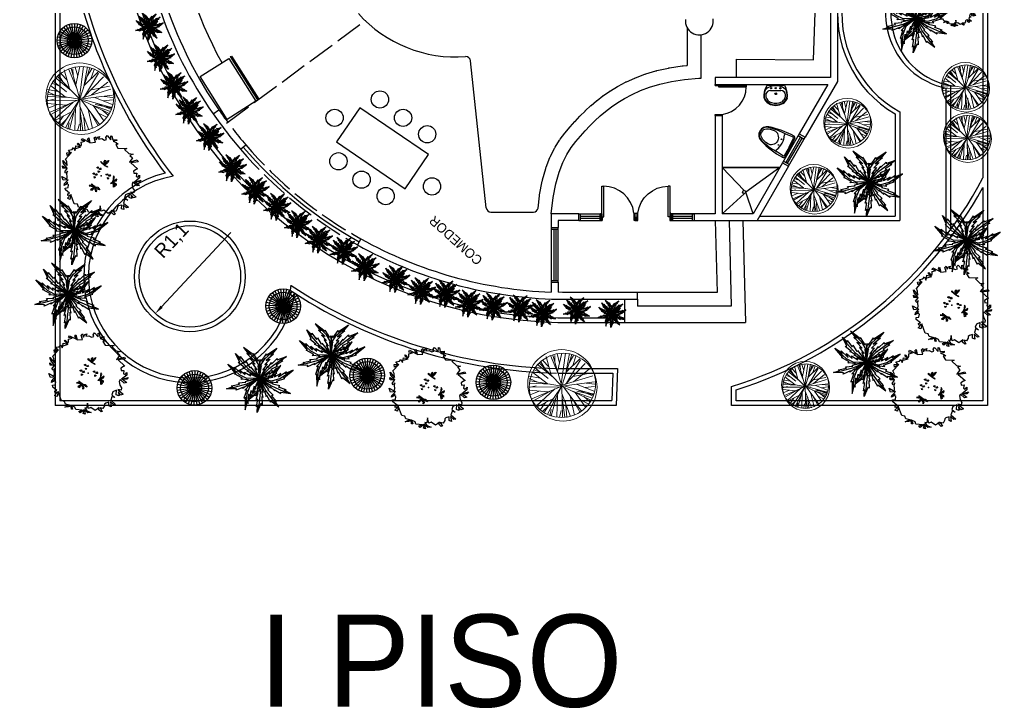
# Model space of a CAD drawing. Header units: millimetres. Extents: x 566 to 755, y 215 to 253.
# Drawn here: x 609.22 to 630.76, y 226.34 to 241.26 of the extents above; entities that cross this region are included whole.
import ezdxf
from ezdxf.enums import TextEntityAlignment as Align

# ---------------------------------------------------------------- set-up
doc = ezdxf.new("R2010")
doc.units = ezdxf.units.MM
doc.header["$LTSCALE"] = 0.05
doc.linetypes.add('ACAD_ISO02W100', pattern=[15, 12, -3])
for name, color, linetype in [('Arbol-Conservar', 84, 'Continuous'), ('escaleras', 30, 'Continuous'), ('muebles', 7, 'Continuous'), ('muros', 2, 'Continuous'), ('puertas', 3, 'Continuous'), ('TEXTURA', 7, 'Continuous'), ('ventanas', 1, 'Continuous')]:
    doc.layers.add(name, color=color, linetype=linetype)
doc.layers.add('Arbol-existente', color=40, linetype='Continuous', lineweight=9)
doc.layers.add('TEXTO', color=7, linetype='Continuous', lineweight=9)
doc.styles.add('ARIAL', font='arial.ttf')
doc.dimstyles.new('ISO-25', dxfattribs={"dimtxt": 0.3, "dimasz": 0.2, "dimexe": 0.5, "dimexo": 0.25, "dimtad": 1, "dimtxsty": 'Standard', "dimcen": 0.02, "dimadec": 0, "dimazin": 0, "dimtfac": 1, "dimtmove": 0, "dimatfit": 3, "dimfxl": 1, "dimarcsym": 0})

# ---------------------------------------------------------------- blocks, each defined once
blk = doc.blocks.new('PUERTA .60')
at = {"layer": 'puertas'}
for p, q in [((0.017, 0.675), (0.052, 0.675)), ((0.017, 0.075), (0.017, 0.675)), ((0.052, 0.075), (0.052, 0.675)), ((0, 0.15), (0.017, 0.15)), ((0, 0), (0, 0.15)), ((0.02, 0), (0, 0)), ((0.017, 0.075), (0.052, 0.075)), ((0.65, 0), (0.65, 0.15)), ((0.65, 0.15), (0.667, 0.15)), ((0.67, 0), (0.65, 0)), ((0.667, 0.15), (0.667, 0.075))]:
    blk.add_line(p, q, dxfattribs=at)
for points in [[(0.017, 0.075), (0.02, 0.075), (0.02, 0), (0.017, 0)], [(0.667, 0.075), (0.67, 0.075), (0.67, 0), (0.667, 0)]]:
    blk.add_lwpolyline(points, close=True, dxfattribs=at)
at = {"layer": 'puertas', "color": 1}
blk.add_arc((0.052, 0.075), 0.6, 7.1855, 90, dxfattribs=at)
blk = doc.blocks.new('LAVA')
for p, q in [((-0.002, -0.009), (-0.027, -0.055)), ((-0.002, -0.009), (0.378, -0.009)), ((0.076, -0.119), (0.3, -0.119)), ((0.378, -0.009), (0.403, -0.055)), ((0.03, -0.4), (0.042, -0.406)), ((0.035, -0.391), (0.047, -0.397))]:
    blk.add_line(p, q)
for centre, radius in [((0.088, -0.069), 0.015), ((0.188, -0.189), 0.02), ((0.188, -0.069), 0.015), ((0.288, -0.069), 0.015)]:
    blk.add_circle(centre, radius)
for centre, radius, start, end in [((0.328, -0.234), 0.397, 153.2366, 185.1908), ((0.328, -0.234), 0.387, 165.7987, 183.085), ((0.05, -0.164), 0.1, 131.0686, 165.7987), ((0.076, -0.219), 0.1, 90, 176.5875), ((0.328, -0.234), 0.352, 176.5875, 184.6254), ((0.17, -0.302), 0.284, 100.6374, 131.0686), ((0.188, -0.596), 0.576, 82.9944, 97.0056), ((0.206, -0.302), 0.284, 48.9314, 79.3626), ((0.3, -0.219), 0.1, 3.4125, 90), ((0.327, -0.164), 0.1, 14.2013, 48.9314), ((0.048, -0.234), 0.352, 358.2317, 3.4125), ((0.048, -0.234), 0.397, 354.8092, 26.7634), ((0.048, -0.234), 0.387, 354.8092, 14.2013), ((0.148, -0.209), 0.224, 196.2861, 238.2877), ((0.041, -0.25), 0.1, 183.085, 200.7802), ((0.148, -0.209), 0.214, 200.7802, 238.2877), ((0.148, -0.209), 0.179, 197.3522, 254.7067), ((0.188, -0.12), 0.321, 242.8748, 299.3617), ((0.188, -0.12), 0.311, 242.8748, 299.3617), ((0.188, -0.12), 0.276, 251.4503, 299.3617), ((0.228, -0.209), 0.179, 301.7123, 335.4879), ((0.228, -0.209), 0.214, 301.7123, 343.7139), ((0.228, -0.209), 0.224, 301.7123, 343.7139), ((0.3, -0.242), 0.1, 335.4879, 358.2317)]:
    blk.add_arc(centre, radius, start, end)
blk = doc.blocks.new('SANI')
for p, q in [((0.214, 0.007), (-0.01, -0.002)), ((0.214, 0.007), (0.438, -0.002)), ((-0.015, -0.059), (-0.001, -0.216)), ((0.215, -0.018), (0.013, -0.026)), ((0.213, -0.018), (0.416, -0.026)), ((0.444, -0.059), (0.43, -0.216)), ((0.204, -0.304), (0.224, -0.304))]:
    blk.add_line(p, q)
for points in [[(0.204, -0.304, 0.444133), (0.055, -0.469, 0.099431), (0.11, -0.638, 0.271202), (0.214, -0.699)], [(0.224, -0.304, -0.444133), (0.374, -0.469, -0.099431), (0.319, -0.638, -0.271202), (0.214, -0.699)]]:
    blk.add_lwpolyline(points, format="xyb")
for centre in [(0.144, -0.247), (0.284, -0.247)]:
    blk.add_circle(centre, 0.0075)
for centre, radius, start, end in [((-0.008, -0.042), 0.04, 92.19, 182.0049), ((1.855, -0.04), 1.903, 180.0089, 197.6886), ((0.014, -0.056), 0.03, 92.19, 185.1455), ((0.214, -0.657), 0.463, 90, 113.8869), ((0.214, -0.657), 0.463, 66.1131, 90), ((-1.426, -0.04), 1.903, 342.3114, 359.9911), ((0.414, -0.056), 0.03, 354.8545, 87.81), ((0.437, -0.042), 0.04, 357.9951, 87.81), ((0.019, -0.215), 0.02, 185.1455, 293.8869), ((2.072, -0.146), 2.074, 181.9498, 193.0828), ((-1.643, -0.146), 2.074, 346.9172, 358.0502), ((0.41, -0.215), 0.02, 246.1131, 354.8545), ((0.089, -0.603), 0.05, 195.7278, 197.7252), ((0.214, -0.563), 0.181, 197.7252, 270), ((0.214, -0.563), 0.171, 197.7252, 270), ((0.214, -0.563), 0.171, 270, 342.2748), ((0.214, -0.563), 0.181, 270, 342.2748), ((0.339, -0.603), 0.05, 342.2748, 344.2722)]:
    blk.add_arc(centre, radius, start, end)
at = {"layer": 'TEXTURA', "linetype": 'Continuous'}
for p, q in [((-0.038, -0.192), (-0.038, -0.21)), ((0.089, -0.192), (0.089, -0.194)), ((0.343, -0.192), (0.343, -0.194)), ((0.47, -0.192), (0.47, -0.215))]:
    blk.add_line(p, q, dxfattribs=at)
blk = doc.blocks.new('*D7')
at = {"layer": 'Defpoints', "color": 0}
for p in [(612.903, 235.697), (612.153, 234.892)]:
    blk.add_point(p, dxfattribs=at)
at = {"layer": 'muros', "color": 0, "lineweight": -2}
blk.add_line((613.789, 236.648), (612.29, 235.038), dxfattribs=at)
at = {"layer": 'muros', "color": 0}
blk.add_solid([(612.265, 235.061), (612.314, 235.015), (612.153, 234.892)], dxfattribs=at)
at = {"layer": 'muros', "color": 0, "insert": (612.522, 236.461), "char_height": 0.3, "attachment_point": 5, "rotation": 47.0249}
blk.add_mtext('R1,1', dxfattribs=at)
blk = doc.blocks.new('Arbol existente')
for p, q in [((-1.11, 3.54), (-1.59, 4.36)), ((0, 0), (-1.21, 4.41)), ((0, 0), (-0.63, 4.47)), ((-0.5, 3.5), (-0.4, 4.52)), ((-0.3, 2.14), (0.63, 4.6)), ((0.16, 3.35), (0, 4.6)), ((0.45, 0.98), (0.8, 4.58)), ((0.71, 1.56), (1.62, 4.34)), ((-1.86, 1.26), (-3.59, 2.88)), ((-1.18, 1.24), (-3.38, 3.1)), ((0, 0), (-3.12, 3.31)), ((-2.31, 2.68), (-2.79, 3.61)), ((-0.37, 1.34), (-2.48, 3.85)), ((-0.45, 1.65), (-1.79, 4.26)), ((0, 0), (1.96, 4.28)), ((0.11, 0.25), (3.42, 3.28)), ((0.9, 1.96), (3.1, 3.58)), ((1.94, 2.73), (2.55, 4)), ((2.76, 2.48), (3.37, 3.35)), ((-1.83, 0.24), (-4.17, 1.89)), ((-0.74, 0.78), (-3.91, 2.43)), ((0, 0), (3.9, 2.5)), ((1.44, 0.92), (3.68, 2.75)), ((2.98, 1.91), (4.19, 2.32)), ((3.11, 1.25), (4.44, 2.08)), ((-2.22, 0.32), (-4.54, 1.07)), ((-0.26, -0.08), (-4.54, 0.8)), ((1.71, -0.11), (4.75, 0.05)), ((1.82, 1.16), (4.49, 1.34)), ((2.19, 0.49), (4.7, 0.64)), ((3.66, 0.6), (4.57, 0.97)), ((-2.07, -0.61), (-4.66, -0.02)), ((-3.33, -0.32), (-4.66, -0.69)), ((-3.4, -0.99), (-4.54, -1.04)), ((0, 0), (-4.48, -1.31)), ((-1.64, -0.48), (-4.43, -1.65)), ((-1.97, -1.09), (-4.39, -1.96)), ((-2.12, -0.92), (-4.27, -2.12)), ((-0.18, -0.21), (-4.21, -2.19)), ((0, 0), (-3.12, -3.59)), ((-0.04, -0.27), (-2.34, -4.07)), ((-0.21, -0.56), (-0.34, -4.68)), ((-0.22, -0.74), (0.53, -4.62)), ((0, 0), (1.97, -4.34)), ((0, 0), (3.93, -2.44)), ((0, 0), (4.67, -0.29)), ((0.23, -0.15), (2.77, -3.87)), ((1.46, -0.9), (4.15, -2.17)), ((1.84, -1.14), (3.18, -3.53)), ((2.16, -0.13), (4.52, -1.64)), ((3.25, -0.83), (4.49, -0.92)), ((3.53, -0.22), (4.58, -0.55)), ((-3.34, -1.6), (-4.16, -2.25)), ((-1.42, -1.63), (-3.94, -2.55)), ((-2.63, -2.07), (-3.55, -3.1)), ((-2.32, -2.67), (-3.35, -3.4)), ((-0.31, -2.14), (-1.93, -4.27)), ((-0.84, -1.6), (-1.31, -4.54)), ((0.89, -1.97), (0.68, -4.65)), ((0.71, -1.56), (2.31, -4.22)), ((2.47, -2.27), (3.61, -2.99)), ((3.01, -1.86), (3.72, -2.59)), ((0.79, -3.25), (1.37, -4.57)), ((1.46, -3.22), (1.69, -4.42))]:
    blk.add_line(p, q)
for centre in [(-0.25, 0), (0.25, -0.25)]:
    blk.add_circle(centre, 4.9)
blk = doc.blocks.new('Palma yuca-0')
for points in [[(0, 0), (0.285, 0.887), (0.196, 0.786), (0.21, 1.337), (0.121, 1.236), (-0.121, 1.826), (-0.145, 1.727), (-0.76, 2.383)], [(0, 0), (0.128, 0.902), (-0.085, 1.469), (-0.76, 2.383)], [(-0.76, 2.383), (-0.445, 1.79), (-0.603, 1.901), (-0.187, 1.357), (-0.446, 1.515), (-0.148, 1.052), (-0.32, 1.131), (-0.096, 0.64), (-0.227, 0.731), (0, 0)], [(0, 0), (0.405, 0.941), (0.913, 1.722), (1.257, 2.154), (1.005, 1.717), (1.127, 1.76), (0.786, 1.299), (0.91, 1.276), (0.538, 0.879), (0.616, 0.859), (0, 0), (0.268, 1.023), (0.298, 0.922), (0.411, 1.358), (0.44, 1.258), (0.678, 1.783), (0.719, 1.688), (1.257, 2.154)], [(0, 0), (-0.725, 0.724), (-1.264, 1.484), (-1.539, 1.963), (-1.226, 1.567), (-1.22, 1.697), (-0.918, 1.209), (-0.851, 1.316), (-0.619, 0.824), (-0.571, 0.89), (0, 0), (-0.852, 0.627), (-0.747, 0.617), (-1.111, 0.882), (-1.007, 0.873), (-1.407, 1.287), (-1.304, 1.29), (-1.539, 1.963)], [(0, 0), (-0.51, 0.43), (-0.418, 0.402), (-0.636, 0.732), (-0.544, 0.704), (-0.621, 1.154), (-0.57, 1.103), (-0.446, 1.735)], [(0, 0), (-0.421, 0.499), (-0.508, 0.924), (-0.446, 1.735)], [(-0.446, 1.735), (-0.411, 1.256), (-0.358, 1.383), (-0.403, 0.895), (-0.306, 1.089), (-0.31, 0.695), (-0.237, 0.808), (-0.186, 0.425), (-0.141, 0.53), (0, 0)], [(0, 0), (-0.955, 0.372), (-1.867, 0.558), (-2.417, 0.617), (-1.928, 0.49), (-2.045, 0.432), (-1.477, 0.352), (-1.548, 0.248), (-1.004, 0.234), (-1.044, 0.164), (0, 0), (-0.917, 0.527), (-0.866, 0.435), (-1.256, 0.661), (-1.205, 0.569), (-1.745, 0.768), (-1.707, 0.673), (-2.417, 0.617)], [(0, 0), (0.554, 0.749), (0.523, 0.618), (0.963, 0.951), (0.933, 0.82), (1.553, 0.967), (1.487, 0.891), (2.378, 0.775)], [(0, 0), (0.658, 0.63), (1.242, 0.789), (2.378, 0.775)], [(2.378, 0.775), (1.713, 0.684), (1.895, 0.621), (1.211, 0.641), (1.491, 0.523), (0.94, 0.494), (1.105, 0.401), (0.576, 0.296), (0.726, 0.243), (0, 0)], [(0, 0), (-1.012, -0.158), (-1.895, -0.455), (-2.4, -0.68), (-1.913, -0.545), (-1.985, -0.653), (-1.454, -0.437), (-1.463, -0.563), (-0.985, -0.302), (-0.985, -0.383), (0, 0), (-1.057, -0.005), (-0.967, -0.059), (-1.418, -0.059), (-1.328, -0.113), (-1.895, -0.212), (-1.814, -0.275), (-2.4, -0.68)], [(0, 0), (-0.876, -0.317), (-0.742, -0.325), (-1.186, -0.652), (-1.052, -0.66), (-1.37, -1.213), (-1.278, -1.171), (-1.421, -2.058)], [(0, 0), (-0.792, -0.451), (-1.111, -0.965), (-1.421, -2.058)], [(-1.421, -2.058), (-1.144, -1.447), (-1.136, -1.64), (-0.96, -0.978), (-0.926, -1.28), (-0.742, -0.76), (-0.7, -0.945), (-0.448, -0.467), (-0.44, -0.627), (0, 0)], [(0, 0), (-0.527, -0.409), (-0.434, -0.385), (-0.665, -0.705), (-0.572, -0.681), (-0.668, -1.128), (-0.614, -1.079), (-0.516, -1.716)], [(0, 0), (-0.441, -0.481), (-0.545, -0.902), (-0.516, -1.716)], [(-0.516, -1.716), (-0.462, -1.238), (-0.414, -1.368), (-0.439, -0.878), (-0.35, -1.076), (-0.339, -0.682), (-0.269, -0.798), (-0.203, -0.417), (-0.162, -0.524), (0, 0)], [(0, 0), (-0.038, -1.024), (-0.229, -1.936), (-0.393, -2.463), (-0.316, -1.964), (-0.415, -2.048), (-0.263, -1.495), (-0.387, -1.519), (-0.184, -1.014), (-0.264, -1.023), (0, 0), (0.119, -1.051), (0.055, -0.968), (0.108, -1.415), (0.044, -1.332), (0.012, -1.907), (-0.06, -1.834), (-0.393, -2.463)], [(0, 0), (1.023, 0.055), (1.948, -0.052), (2.489, -0.168), (1.985, -0.136), (2.078, -0.227), (1.513, -0.126), (1.548, -0.247), (1.026, -0.091), (1.043, -0.17), (0, 0), (1.035, 0.214), (0.958, 0.143), (1.399, 0.236), (1.322, 0.165), (1.898, 0.186), (1.832, 0.107), (2.489, -0.168)], [(0, 0), (0.685, -0.631), (0.558, -0.587), (0.842, -1.06), (0.715, -1.015), (0.795, -1.648), (0.726, -1.574), (0.515, -2.447)], [(0, 0), (0.556, -0.722), (0.651, -1.32), (0.515, -2.447)], [(0.515, -2.447), (0.496, -1.777), (0.414, -1.951), (0.507, -1.273), (0.359, -1.538), (0.39, -0.988), (0.28, -1.142), (0.233, -0.604), (0.163, -0.748), (0, 0)], [(0, 0), (0.518, -0.774), (0.494, -0.641), (0.918, -0.994), (0.894, -0.862), (1.507, -1.038), (1.444, -0.959), (2.34, -0.883)], [(0, 0), (0.628, -0.66), (1.205, -0.846), (2.34, -0.883)], [(2.34, -0.883), (1.68, -0.762), (1.865, -0.707), (1.18, -0.696), (1.465, -0.591), (0.917, -0.537), (1.085, -0.452), (0.562, -0.322), (0.714, -0.276), (0, 0)]]:
    blk.add_lwpolyline(points)
blk.add_point((0, 0))
at = {"layer": 'TEXTO', "style": 'ARIAL'}
blk.add_attdef('0', text='', height=2.5, rotation=242.44119, dxfattribs=at).set_placement((-3.103, 1.619), align=Align.MIDDLE_CENTER)
blk = doc.blocks.new('Urapan-0')
for points in [[(-5.38, 0.31), (-5.61, 0.82), (-6.64, 0.82), (-6.46, 1.06), (-5.75, 1.06), (-6.36, 1.57), (-5.99, 1.71), (-5.61, 1.25), (-5.33, 1.71), (-5.29, 1.95), (-5.47, 2.18), (-5.57, 2.65), (-5.15, 2.88), (-5.8, 3.07), (-5.71, 3.26), (-5.24, 3.26), (-5.01, 2.93), (-4.96, 3.35), (-4.87, 3.72), (-4.02, 3.82), (-3.84, 4.19), (-3.13, 3.68), (-3.6, 4.38), (-3.32, 4.52), (-3.88, 4.66), (-4.58, 4.42), (-4.21, 4.8), (-3.46, 4.84), (-4.07, 5.22), (-3.74, 5.36), (-3.46, 4.8), (-3.32, 5.64), (-2.99, 5.59), (-3.27, 5.08), (-2.43, 5.69), (-2.06, 5.5), (-1.49, 5.69), (-2.01, 5.97), (-1.87, 6.11), (-1.49, 5.78), (-1.26, 6.15), (-0.89, 6.57), (-1.12, 6.01), (-1.4, 5.73), (-0.65, 6.15), (-0.23, 5.92), (0.19, 6.2), (1.6, 5.45), (1.17, 6.15), (1.6, 6.29), (1.6, 5.59), (1.83, 5.92), (2.02, 5.73), (1.88, 5.45), (2.72, 5.5), (2.95, 5.31), (2.67, 4.94), (2.91, 4.56), (3.14, 4.56), (3.33, 4.33), (3.28, 4.8), (3.37, 5.08), (3.52, 4.84), (3.52, 4), (4.04, 4.6), (4.63, 4.28), (3.89, 4.1), (3.75, 3.97), (3.98, 3.68), (4.25, 3.46), (4.51, 3.05), (4.5, 3.44), (4.78, 3.4), (4.83, 2.74), (5.39, 3.16), (5.67, 2.93), (5.2, 2.88), (4.87, 2.69), (5.81, 2.55), (6.23, 2.27), (5.15, 2.41), (5.62, 1.99), (6.04, 1.81), (6.04, 0.4), (6.23, 1.2), (6.56, 0.92), (6.18, 0.5), (6.65, 0.4), (6.29, -0.03), (6.32, -0.43), (5.83, -0.22), (5.94, -0.49)], [(-0.45, 1.92), (-0.1, 1.96), (0.11, 1.94), (0.26, 2.06), (-0.45, 1.95), (0.02, 2.13), (0.31, 2.31), (0.35, 2.45), (-0.45, 1.96), (-0.26, 2.78), (-0.49, 2.65), (-0.48, 1.97), (-0.84, 1.7), (-1.39, 1.79), (-1.14, 1.91), (-0.83, 1.89), (-0.45, 1.95), (-1.08, 2.26), (-1.09, 2.49), (-0.89, 2.21), (-0.85, 2.31), (-0.51, 1.99)], [(-0.14, -6.06), (0.04, -5.68), (-0.94, -5.66), (-1.5, -6.03), (-1.26, -5.54), (-1.83, -5.52), (-1.92, -4.68), (-2.62, -5.8), (-2.9, -5.66), (-2.15, -4.77), (-3.61, -4.77), (-3.51, -4.54), (-3.37, -4.07), (-3.65, -3.84), (-3.98, -4.16), (-4.26, -3.7), (-4.54, -3.79), (-4.54, -4.21), (-4.82, -3.88), (-4.64, -2.85), (-5.24, -3.79), (-5.24, -3.42), (-4.73, -2.95), (-5.62, -3), (-5.38, -2.67), (-4.5, -2.67), (-4.59, -2.34), (-5.06, -1.97), (-5.57, -1.83), (-5.76, -1.5), (-5.29, -1.22), (-6.46, -1.22), (-6.23, -0.84), (-5.62, -0.99), (-6.09, -0.56), (-5.67, -0.42), (-5.24, -0.99), (-4.96, -0.38), (-5.15, 0.09), (-5.81, 0.04), (-5.38, 0.28)], [(-2.07, -0.61), (-2.65, -0.67), (-2.83, -0.47), (-2.03, -0.61), (-2.36, -1.08), (-2.24, -1.33), (-2.01, -0.59), (-1.75, -1.32), (-1.49, -1.37), (-2.01, -0.63), (-2.81, -0.21), (-2.73, 0.01), (-2.05, -0.63), (-2.1, -0.25), (-1.95, -0.14), (-1.99, -0.61)], [(5.51, -1.21), (5.94, -0.49), (6.21, -0.89), (5.61, -1.26), (6.26, -1.26), (6.26, -1.45), (5.61, -1.4), (5.7, -1.63), (5.98, -1.91), (5.65, -2.43), (6.17, -2.15), (6.26, -2.43), (5.04, -2.76), (5.56, -2.94), (5.56, -3.22), (4.9, -2.76), (4.29, -3.41), (4.9, -3.78), (4.86, -4.06), (4.44, -3.78), (4.53, -4.25), (4.39, -4.53), (4.25, -4.11), (3.92, -4.53), (3.45, -4.63), (3.26, -4.95), (3.55, -5.09), (3.59, -5.47), (2.7, -5.37), (3.12, -5.84), (2.98, -5.93), (2.47, -5.56), (2.05, -6.03), (1.91, -5.89), (2.28, -5.42), (1.81, -5.61), (1.35, -5.65), (1.63, -5.33), (0.97, -5.14), (-0.14, -6.06)], [(0.7, -1.61), (1.17, -2.07), (1.17, -2.31), (0.69, -1.63), (0.83, -2.5), (0.74, -2.68), (0.64, -2.25), (0.7, -1.64), (0.29, -1.8), (0.14, -1.73), (0.7, -1.63), (1.43, -1.59), (1.56, -1.72), (0.74, -1.64)]]:
    blk.add_lwpolyline(points)
for points in [[(0.74, 0.83), (0.51, 0.74), (0.54, 0.99)], [(0.53, 0.33), (0.74, 0.53), (0.81, 0.25)], [(1, 0.57), (1.26, 0.6), (1.16, 0.36)], [(-0.96, -0.48), (-1.19, -0.57), (-1.15, -0.32)], [(-1.16, -0.98), (-0.95, -0.78), (-0.88, -1.06)], [(-0.69, -0.74), (-0.43, -0.71), (-0.53, -0.95)], [(0.86, -0.3), (0.63, -0.39), (0.67, -0.15)], [(0.66, -0.8), (0.87, -0.6), (0.94, -0.88)], [(1.12, -0.56), (1.39, -0.53), (1.28, -0.77)]]:
    blk.add_lwpolyline(points, close=True)
blk.add_point((0, 0))
at = {"layer": 'TEXTO', "style": 'ARIAL'}
blk.add_attdef('0', text='', height=5, rotation=242.4412, dxfattribs=at).set_placement((-12.41, 6.48), align=Align.MIDDLE_CENTER)

msp = doc.modelspace()

# ---------------------------------------------------------------- linework, layer by layer
at = {"layer": 'Arbol-Conservar'}
for p, q in [((610.395, 240.813), (610.169, 241.102)), ((610.365, 240.873), (610.224, 241.138)), ((610.398, 240.814), (610.284, 241.164)), ((610.389, 240.881), (610.348, 241.178)), ((610.4, 240.814), (610.413, 241.182)), ((610.403, 240.814), (610.54, 241.155)), ((610.405, 240.813), (610.651, 241.086)), ((610.415, 240.88), (610.478, 241.174)), ((610.44, 240.871), (610.599, 241.125)), ((610.392, 240.808), (610.033, 240.885)), ((610.33, 240.835), (610.052, 240.947)), ((610.393, 240.811), (610.082, 241.006)), ((610.344, 240.857), (610.121, 241.058)), ((610.406, 240.81), (610.731, 240.983)), ((610.459, 240.853), (610.695, 241.038)), ((610.471, 240.83), (610.756, 240.923)), ((610.325, 240.81), (610.025, 240.82)), ((610.392, 240.806), (610.028, 240.755)), ((610.329, 240.784), (610.043, 240.691)), ((610.393, 240.803), (610.069, 240.631)), ((610.341, 240.761), (610.104, 240.576)), ((610.395, 240.801), (610.149, 240.528)), ((610.36, 240.743), (610.201, 240.489)), ((610.397, 240.8), (610.259, 240.459)), ((610.384, 240.734), (610.322, 240.44)), ((610.4, 240.799), (610.387, 240.432)), ((610.402, 240.8), (610.516, 240.45)), ((610.404, 240.801), (610.631, 240.511)), ((610.406, 240.803), (610.718, 240.608)), ((610.407, 240.808), (610.771, 240.859)), ((610.407, 240.805), (610.767, 240.729)), ((610.41, 240.733), (610.452, 240.436)), ((610.435, 240.741), (610.576, 240.476)), ((610.456, 240.757), (610.679, 240.556)), ((610.469, 240.779), (610.748, 240.666)), ((610.475, 240.804), (610.775, 240.794)), ((614.867, 235.103), (614.644, 235.304)), ((614.918, 235.059), (614.692, 235.348)), ((614.888, 235.119), (614.747, 235.384)), ((614.921, 235.06), (614.807, 235.41)), ((614.913, 235.127), (614.871, 235.424)), ((614.923, 235.06), (614.936, 235.428)), ((614.926, 235.06), (615.064, 235.401)), ((614.928, 235.058), (615.174, 235.332)), ((614.939, 235.126), (615.001, 235.42)), ((614.963, 235.117), (615.122, 235.371)), ((614.982, 235.099), (615.219, 235.284)), ((614.848, 235.056), (614.548, 235.066)), ((614.916, 235.052), (614.552, 235.001)), ((614.916, 235.054), (614.556, 235.131)), ((614.854, 235.081), (614.575, 235.193)), ((614.916, 235.049), (614.592, 234.877)), ((614.917, 235.057), (614.605, 235.252)), ((614.929, 235.049), (615.241, 234.854)), ((614.93, 235.056), (615.254, 235.229)), ((614.93, 235.051), (615.29, 234.975)), ((614.931, 235.054), (615.294, 235.105)), ((614.994, 235.076), (615.28, 235.169)), ((614.998, 235.05), (615.298, 235.04)), ((614.852, 235.03), (614.566, 234.937)), ((614.864, 235.007), (614.628, 234.822)), ((614.918, 235.047), (614.672, 234.774)), ((614.883, 234.989), (614.724, 234.735)), ((614.92, 235.046), (614.783, 234.705)), ((614.907, 234.98), (614.845, 234.686)), ((614.923, 235.045), (614.91, 234.678)), ((614.925, 235.046), (615.039, 234.696)), ((614.928, 235.047), (615.154, 234.757)), ((614.934, 234.979), (614.975, 234.682)), ((614.958, 234.987), (615.099, 234.722)), ((614.979, 235.003), (615.202, 234.802)), ((614.993, 235.025), (615.271, 234.912)), ((616.689, 233.602), (616.466, 233.803)), ((616.74, 233.558), (616.514, 233.847)), ((616.709, 233.618), (616.569, 233.883)), ((616.742, 233.559), (616.629, 233.908)), ((616.734, 233.626), (616.692, 233.923)), ((616.745, 233.559), (616.758, 233.927)), ((616.747, 233.559), (616.885, 233.899)), ((616.75, 233.557), (616.996, 233.83)), ((616.76, 233.625), (616.823, 233.919)), ((616.784, 233.615), (616.943, 233.87)), ((616.804, 233.598), (617.04, 233.783)), ((619.477, 233.408), (619.363, 233.757)), ((619.469, 233.475), (619.427, 233.772)), ((619.48, 233.408), (619.492, 233.776)), ((619.495, 233.474), (619.557, 233.768)), ((612.999, 233.285), (612.772, 233.575)), ((612.968, 233.345), (612.827, 233.61)), ((613.001, 233.286), (612.887, 233.636)), ((612.993, 233.353), (612.951, 233.65)), ((613.003, 233.287), (613.016, 233.654)), ((613.006, 233.286), (613.144, 233.627)), ((613.008, 233.285), (613.254, 233.558)), ((613.019, 233.352), (613.081, 233.646)), ((613.043, 233.343), (613.202, 233.597)), ((616.67, 233.554), (616.37, 233.565)), ((616.737, 233.551), (616.373, 233.5)), ((616.737, 233.553), (616.378, 233.63)), ((616.675, 233.58), (616.397, 233.692)), ((616.738, 233.548), (616.414, 233.376)), ((616.738, 233.556), (616.427, 233.75)), ((616.74, 233.546), (616.494, 233.273)), ((616.742, 233.545), (616.604, 233.204)), ((616.744, 233.544), (616.732, 233.177)), ((616.747, 233.545), (616.861, 233.195)), ((616.749, 233.546), (616.975, 233.256)), ((616.751, 233.555), (617.076, 233.728)), ((616.751, 233.548), (617.063, 233.353)), ((616.752, 233.553), (617.116, 233.604)), ((616.752, 233.55), (617.111, 233.474)), ((616.816, 233.575), (617.101, 233.668)), ((616.82, 233.549), (617.119, 233.539)), ((619.41, 233.429), (619.132, 233.541)), ((619.473, 233.405), (619.161, 233.6)), ((619.424, 233.451), (619.201, 233.652)), ((619.475, 233.407), (619.248, 233.696)), ((619.444, 233.467), (619.303, 233.732)), ((619.482, 233.408), (619.62, 233.748)), ((619.484, 233.406), (619.73, 233.679)), ((619.486, 233.404), (619.81, 233.577)), ((619.519, 233.464), (619.678, 233.719)), ((619.538, 233.447), (619.775, 233.632)), ((612.996, 233.281), (612.636, 233.357)), ((612.934, 233.307), (612.655, 233.42)), ((612.997, 233.283), (612.685, 233.478)), ((612.947, 233.329), (612.724, 233.53)), ((613.01, 233.283), (613.334, 233.455)), ((613.011, 233.28), (613.374, 233.331)), ((613.062, 233.325), (613.299, 233.51)), ((613.074, 233.302), (613.36, 233.395)), ((616.673, 233.529), (616.388, 233.436)), ((616.686, 233.506), (616.449, 233.321)), ((616.705, 233.488), (616.546, 233.234)), ((616.729, 233.478), (616.667, 233.185)), ((616.755, 233.477), (616.797, 233.18)), ((616.78, 233.486), (616.921, 233.221)), ((616.8, 233.502), (617.023, 233.301)), ((616.814, 233.524), (617.092, 233.411)), ((619.404, 233.403), (619.105, 233.414)), ((619.472, 233.4), (619.108, 233.349)), ((619.472, 233.402), (619.112, 233.479)), ((619.408, 233.378), (619.123, 233.285)), ((619.473, 233.397), (619.148, 233.225)), ((619.42, 233.355), (619.184, 233.17)), ((619.474, 233.395), (619.228, 233.122)), ((619.44, 233.337), (619.281, 233.083)), ((619.476, 233.394), (619.339, 233.053)), ((619.464, 233.327), (619.401, 233.034)), ((619.479, 233.393), (619.466, 233.026)), ((619.482, 233.394), (619.595, 233.044)), ((619.484, 233.395), (619.71, 233.105)), ((619.486, 233.397), (619.797, 233.202)), ((619.487, 233.402), (619.851, 233.453)), ((619.487, 233.399), (619.846, 233.323)), ((619.49, 233.327), (619.531, 233.029)), ((619.514, 233.335), (619.655, 233.07)), ((619.535, 233.351), (619.758, 233.15)), ((619.549, 233.373), (619.827, 233.26)), ((619.551, 233.424), (619.836, 233.517)), ((619.554, 233.398), (619.854, 233.388)), ((612.928, 233.282), (612.628, 233.292)), ((612.996, 233.278), (612.632, 233.227)), ((612.932, 233.256), (612.646, 233.163)), ((612.997, 233.276), (612.672, 233.103)), ((612.944, 233.233), (612.708, 233.048)), ((612.998, 233.273), (612.752, 233)), ((612.963, 233.215), (612.804, 232.961)), ((613, 233.272), (612.863, 232.931)), ((612.988, 233.206), (612.925, 232.912)), ((613.003, 233.272), (612.99, 232.904)), ((613.005, 233.272), (613.119, 232.922)), ((613.008, 233.273), (613.234, 232.984)), ((613.01, 233.277), (613.37, 233.201)), ((613.01, 233.275), (613.321, 233.08)), ((613.014, 233.205), (613.055, 232.908)), ((613.038, 233.213), (613.179, 232.948)), ((613.059, 233.229), (613.282, 233.028)), ((613.073, 233.251), (613.351, 233.139)), ((613.078, 233.276), (613.378, 233.266))]:
    msp.add_line(p, q, dxfattribs=at)
for centre, radius in [((610.4, 240.807), 0.375), ((610.4, 240.807), 0.3), ((610.4, 240.807), 0.15), ((610.4, 240.807), 0.075), ((610.4, 240.807), 0.0075), ((614.923, 235.053), 0.375), ((614.923, 235.053), 0.3), ((614.923, 235.053), 0.15), ((614.923, 235.053), 0.075), ((614.923, 235.053), 0.0075), ((616.745, 233.552), 0.375), ((616.745, 233.552), 0.3), ((619.479, 233.401), 0.375), ((613.003, 233.279), 0.375), ((613.003, 233.279), 0.3), ((616.745, 233.552), 0.15), ((616.745, 233.552), 0.075), ((616.745, 233.552), 0.0075), ((619.479, 233.401), 0.3), ((619.479, 233.401), 0.15), ((613.003, 233.279), 0.15), ((613.003, 233.279), 0.075), ((619.479, 233.401), 0.075), ((619.479, 233.401), 0.0075), ((613.003, 233.279), 0.0075)]:
    msp.add_circle(centre, radius, dxfattribs=at)
at = {"layer": 'muebles'}
for p, q in [((626.418, 240.39), (626.461, 241.62)), ((624.744, 240.005), (624.744, 240.405)), ((624.744, 240.405), (626.418, 240.39)), ((624.434, 238.055), (624.914, 237.56)), ((625.685, 238.055), (624.949, 237.525)), ((624.434, 237.055), (624.914, 237.49)), ((625.107, 237.055), (624.949, 237.525))]:
    msp.add_line(p, q, dxfattribs=at)
at = {"layer": 'muebles', "color": 8, "linetype": 'ACAD_ISO02W100'}
msp.add_line((613.694, 239.017), (616.711, 241.248), dxfattribs=at)
at = {"layer": 'muebles', "color": 1}
for p, q in [((624.434, 238.065), (625.685, 238.065)), ((624.434, 238.055), (625.685, 238.055))]:
    msp.add_line(p, q, dxfattribs=at)
at = {"layer": 'muebles'}
for points in [[(614.375, 239.521), (613.782, 240.46), (613.804, 240.474), (614.397, 239.535)], [(613.71, 239.101), (613.124, 240.029), (613.745, 240.422), (614.331, 239.493)], [(618.074, 238.337), (616.589, 239.354), (616.08, 238.612), (617.566, 237.595)]]:
    msp.add_lwpolyline(points, close=True, dxfattribs=at)
for centre, radius in [((617.021, 239.532), 0.187), ((616.039, 239.134), 0.187), ((617.522, 239.134), 0.187), ((618.045, 238.778), 0.187), ((616.122, 238.192), 0.187), ((616.624, 237.794), 0.187), ((618.149, 237.647), 0.187), ((617.146, 237.438), 0.187), ((624.914, 237.525), 0.035)]:
    msp.add_circle(centre, radius, dxfattribs=at)
for centre, radius, start, end in [((621.274, 244.572), 8.775, 186.0038, 208.9082), ((623.942, 241.235), 0.303, 174.1608, 9.0173)]:
    msp.add_arc(centre, radius, start, end, dxfattribs=at)
at = {"layer": 'muros', "color": 2}
for p, q in [((609.987, 253.001), (609.987, 232.901)), ((630.187, 253.001), (630.187, 232.901)), ((610.087, 243.334), (610.087, 233.001)), ((630.087, 242.876), (630.087, 237.831)), ((629.387, 239.837), (629.387, 236.709)), ((629.287, 239.776), (629.287, 236.574)), ((628.187, 239.219), (628.187, 237.005)), ((628.287, 239.263), (628.287, 236.905)), ((630.087, 237.621), (630.087, 233.001)), ((625.252, 237.005), (628.187, 237.005)), ((624.288, 236.905), (624.328, 235.351)), ((624.588, 236.905), (624.635, 235.051)), ((624.888, 236.905), (624.945, 234.701)), ((625.194, 236.905), (628.287, 236.905)), ((624.328, 235.351), (622.603, 235.351)), ((622.317, 235.201), (622.317, 234.701)), ((622.603, 235.201), (622.603, 235.051)), ((624.635, 235.051), (622.603, 235.051)), ((620.884, 234.801), (622.317, 234.801)), ((620.884, 234.701), (624.945, 234.701)), ((620.884, 233.701), (622.171, 233.701)), ((620.884, 233.601), (622.067, 233.601)), ((622.067, 233.601), (622.044, 233.005)), ((622.171, 233.701), (622.14, 232.901)), ((624.642, 232.901), (624.642, 233.309)), ((624.742, 233.001), (624.742, 233.235)), ((622.14, 232.901), (609.987, 232.901)), ((622.043, 233.001), (610.087, 233.001)), ((630.187, 232.901), (624.642, 232.901)), ((630.087, 233.001), (624.742, 233.001))]:
    msp.add_line(p, q, dxfattribs=at)
at = {"layer": 'muros'}
for p, q in [((626.784, 241.657), (626.784, 240.005)), ((626.934, 241.657), (626.934, 239.919)), ((626.784, 240.005), (624.284, 240.005)), ((624.284, 240.005), (624.284, 239.855)), ((624.284, 239.855), (626.724, 239.855)), ((626.724, 239.855), (626.108, 238.788)), ((626.934, 239.919), (626.238, 238.713)), ((624.284, 239.186), (624.284, 237.055)), ((624.284, 239.186), (624.434, 239.186)), ((624.434, 239.186), (624.434, 237.055)), ((625.746, 238.162), (625.107, 237.055)), ((625.876, 238.087), (625.194, 236.905)), ((621.334, 237.055), (620.734, 237.055)), ((620.734, 237.055), (620.734, 236.757)), ((623.334, 237.055), (623.334, 236.905)), ((624.284, 237.055), (623.334, 237.055)), ((625.107, 237.055), (624.434, 237.055)), ((620.884, 236.905), (620.884, 236.757)), ((621.334, 236.905), (620.884, 236.905)), ((623.834, 236.905), (625.194, 236.905)), ((620.734, 236.757), (620.884, 236.757)), ((616.609, 236.511), (616.536, 236.38)), ((620.734, 235.573), (620.884, 235.573)), ((620.734, 235.573), (620.734, 235.355)), ((620.884, 235.573), (620.884, 235.355)), ((620.98, 235.351), (620.884, 235.355)), ((622.603, 235.351), (620.98, 235.351)), ((622.603, 235.201), (622.603, 235.351)), ((620.884, 235.201), (622.603, 235.201))]:
    msp.add_line(p, q, dxfattribs=at)
at = {"layer": 'muros', "color": 8}
msp.add_line((619.326, 237.181), (618.984, 240.371), dxfattribs=at)
for points in [[(619.426, 237.091), (620.347, 237.091, 0.379253), (620.447, 237.179), (620.479, 237.445, -0.017402), (620.482, 237.465), (620.539, 237.763, -0.020615), (620.545, 237.787), (620.615, 238.036, -0.023516), (620.624, 238.063), (620.704, 238.272, -0.025191), (620.716, 238.299), (620.804, 238.474, -0.0245), (620.819, 238.5), (620.914, 238.649, -0.020587), (620.928, 238.669), (621.026, 238.8, -0.013431), (621.037, 238.812), (621.137, 238.932, -0.006027), (621.142, 238.937), (621.244, 239.052, -0.006122), (621.249, 239.057), (621.352, 239.168, -0.008168), (621.359, 239.175), (621.465, 239.282, -0.010009), (621.474, 239.29), (621.586, 239.394, -0.01153), (621.596, 239.403), (621.715, 239.504, -0.012642), (621.727, 239.513), (621.854, 239.61, -0.013292), (621.867, 239.619), (622.004, 239.713, -0.01348), (622.018, 239.722), (622.167, 239.812, -0.0138), (622.181, 239.82), (622.344, 239.907, -0.015677), (622.361, 239.915), (622.541, 239.997, -0.0171), (622.56, 240.004), (622.76, 240.079, -0.017567), (622.78, 240.086), (623.003, 240.152, -0.01725), (623.023, 240.157), (623.274, 240.213, -0.016368), (623.293, 240.216), (623.573, 240.26, -0.015143), (623.592, 240.262), (623.675, 240.27, 0.387387), (623.684, 240.279), (623.684, 241.077)], [(620.734, 237.055), (620.777, 237.409), (620.834, 237.706), (620.904, 237.956), (620.984, 238.164), (621.072, 238.339), (621.167, 238.488), (621.266, 238.619), (621.367, 238.738), (621.468, 238.852), (621.571, 238.963), (621.678, 239.07), (621.79, 239.174), (621.909, 239.274), (622.036, 239.371), (622.173, 239.465), (622.322, 239.555), (622.485, 239.642), (622.665, 239.723), (622.865, 239.798), (623.088, 239.864), (623.339, 239.92), (623.619, 239.963), (623.933, 239.992), (623.974, 239.994, 0.403291), (623.984, 240.004), (623.984, 240.935)]]:
    msp.add_lwpolyline(points, format="xyb", dxfattribs=at)
at = {"layer": 'muros', "color": 2}
for radius in [1.2, 1.1]:
    msp.add_circle((612.903, 235.697), radius, dxfattribs=at)
at = {"layer": 'muros'}
for centre, radius, start, end in [((620.681, 244.356), 8.903, 181.7983, 215.2413), ((621.078, 244.525), 9.176, 183.3784, 214.6793), ((621.078, 244.525), 9.326, 240.8485, 268.8041), ((621.078, 244.525), 9.176, 240.8485, 267.8475)]:
    msp.add_arc(centre, radius, start, end, dxfattribs=at)
at = {"layer": 'muros', "color": 2}
for centre, radius, start, end in [((629.441, 241.387), 2.505, 100.4477, 239.9526), ((629.454, 241.388), 2.424, 98.7106, 241.2176), ((629.629, 241.39), 1.65, 73.8884, 258.0391), ((629.655, 241.375), 1.561, 73.9436, 260.1119), ((621.078, 244.525), 9.826, 193.7765, 268.8042), ((621.078, 244.525), 9.726, 193.7765, 268.8042), ((621.078, 244.525), 10.826, 193.7765, 217.9518), ((621.078, 244.525), 10.926, 193.7765, 217.1084), ((612.903, 235.697), 2.3, 103.5298, 350.8676), ((612.903, 235.697), 2.2, 99.4514, 354.946), ((621.886, 242.166), 9.275, 287.2807, 332.142), ((621.886, 242.166), 9.375, 287.7312, 331.0069), ((621.078, 244.525), 10.826, 236.4456, 268.8042), ((621.078, 244.525), 10.926, 237.289, 268.8042)]:
    msp.add_arc(centre, radius, start, end, dxfattribs=at)
at = {"layer": 'muros', "color": 8}
for centre, radius, start, end in [((618.67, 243.303), 2.85, 222.0836, 274.175), ((618.885, 240.361), 0.1, 6.1176, 94.175), ((619.426, 237.191), 0.1, 186.1176, 270)]:
    msp.add_arc(centre, radius, start, end, dxfattribs=at)
at = {"layer": 'ventanas'}
for p, q in [((613.409, 239.218), (613.533, 239.304)), ((626.108, 238.788), (625.746, 238.162)), ((626.132, 238.72), (625.813, 238.168)), ((625.876, 238.087), (626.238, 238.713)), ((626.084, 238.748), (626.214, 238.673)), ((626.108, 238.788), (626.238, 238.713)), ((614, 238.453), (614.114, 238.55)), ((626.167, 238.7), (625.848, 238.148)), ((625.746, 238.162), (625.876, 238.087)), ((625.765, 238.195), (625.895, 238.12)), ((621.334, 236.905), (621.334, 237.055)), ((621.334, 237.055), (621.834, 237.055)), ((621.369, 236.905), (621.369, 237.055)), ((621.369, 237), (621.795, 237)), ((621.795, 236.905), (621.795, 237.055)), ((621.834, 236.905), (621.834, 237.055)), ((623.334, 236.905), (623.334, 237.055)), ((623.334, 237.055), (623.834, 237.055)), ((623.369, 236.905), (623.369, 237.055)), ((623.369, 237), (623.795, 237)), ((623.795, 236.905), (623.795, 237.055)), ((623.834, 236.905), (623.834, 237.055)), ((621.334, 236.905), (621.834, 236.905)), ((621.369, 236.96), (621.795, 236.96)), ((623.334, 236.905), (623.834, 236.905)), ((623.369, 236.96), (623.795, 236.96)), ((620.734, 236.757), (620.734, 235.573)), ((620.734, 236.721), (620.884, 236.721)), ((620.789, 236.721), (620.789, 235.61)), ((620.829, 236.721), (620.829, 235.61)), ((620.884, 235.573), (620.884, 236.757)), ((620.734, 235.61), (620.884, 235.61))]:
    msp.add_line(p, q, dxfattribs=at)
at = {"layer": 'ventanas', "color": 3}
for p, q in [((622.547, 237.071), (622.59, 237.071)), ((622.547, 236.905), (622.587, 236.905))]:
    msp.add_line(p, q, dxfattribs=at)
at = {"layer": 'ventanas'}
for radius, start, end in [(9.326, 214.6793, 220.6249), (9.176, 214.6793, 216.8235), (9.176, 217.7612, 220.6249), (9.251, 220.6249, 240.8485)]:
    msp.add_arc((621.078, 244.525), radius, start, end, dxfattribs=at)
at = {"layer": 'ventanas', "linetype": 'ACAD_ISO02W100'}
for radius in [9.176, 9.326]:
    msp.add_arc((621.078, 244.525), radius, 220.6249, 240.8485, dxfattribs=at)

# ---------------------------------------------------------------- block references
at = {"layer": 'Arbol-Conservar', "rotation": 138}
for name, p, xscale, yscale, zscale in [('Palma yuca-0', (628.63, 241.286), 0.3000000000000007, 0.2999999999999998, 0.3), ('Urapan-0', (629.512, 241.611), 0.07507121988548354, 0.07507121988548354, 0.07507121988548367), ('Palma yuca-0', (612.019, 241.119), 0.124006425911421, 0.1240064259114206, 0.1240064259114207), ('Palma yuca-0', (612.271, 240.446), 0.124006425911421, 0.1240064259114206, 0.1240064259114207), ('Palma yuca-0', (612.556, 239.847), 0.124006425911421, 0.1240064259114206, 0.1240064259114207), ('Palma yuca-0', (612.892, 239.304), 0.124006425911421, 0.1240064259114206, 0.1240064259114207), ('Palma yuca-0', (613.338, 238.731), 0.124006425911421, 0.1240064259114206, 0.1240064259114207), ('Urapan-0', (610.977, 237.876), 0.1349999999999998, 0.1349999999999998, 0.135), ('Palma yuca-0', (627.612, 237.748), 0.3000000000000007, 0.2999999999999998, 0.3), ('Palma yuca-0', (613.825, 238.053), 0.124006425911421, 0.1240064259114206, 0.1240064259114207), ('Palma yuca-0', (614.32, 237.573), 0.124006425911421, 0.1240064259114206, 0.1240064259114207), ('Palma yuca-0', (610.395, 236.695), 0.3000000000000007, 0.2999999999999998, 0.3), ('Palma yuca-0', (614.791, 237.218), 0.124006425911421, 0.1240064259114206, 0.1240064259114207), ('Palma yuca-0', (629.73, 236.48), 0.3000000000000007, 0.2999999999999998, 0.3), ('Palma yuca-0', (615.244, 236.844), 0.124006425911421, 0.1240064259114206, 0.1240064259114207), ('Palma yuca-0', (615.695, 236.506), 0.124006425911421, 0.1240064259114206, 0.1240064259114207), ('Palma yuca-0', (616.232, 236.263), 0.124006425911421, 0.1240064259114206, 0.1240064259114207), ('Palma yuca-0', (610.252, 235.316), 0.3000000000000007, 0.2999999999999998, 0.3), ('Palma yuca-0', (616.702, 235.908), 0.124006425911421, 0.1240064259114206, 0.1240064259114207), ('Urapan-0', (629.414, 235.07), 0.1349999999999998, 0.1349999999999998, 0.135), ('Palma yuca-0', (617.365, 235.653), 0.124006425911421, 0.1240064259114206, 0.1240064259114207), ('Palma yuca-0', (617.921, 235.393), 0.124006425911421, 0.1240064259114206, 0.1240064259114207), ('Palma yuca-0', (618.448, 235.33), 0.124006425911421, 0.1240064259114206, 0.1240064259114207), ('Palma yuca-0', (618.946, 235.121), 0.124006425911421, 0.1240064259114206, 0.1240064259114207), ('Palma yuca-0', (619.473, 235.058), 0.124006425911421, 0.1240064259114206, 0.1240064259114207), ('Palma yuca-0', (620.053, 235.015), 0.124006425911421, 0.1240064259114206, 0.1240064259114207), ('Palma yuca-0', (620.546, 234.914), 0.124006425911421, 0.1240064259114206, 0.1240064259114207), ('Palma yuca-0', (621.283, 234.97), 0.124006425911421, 0.1240064259114206, 0.1240064259114207), ('Palma yuca-0', (622.045, 234.901), 0.124006425911421, 0.1240064259114206, 0.1240064259114207), ('Palma yuca-0', (615.961, 234), 0.3000000000000007, 0.2999999999999998, 0.3), ('Palma yuca-0', (627.565, 233.84), 0.3000000000000007, 0.2999999999999998, 0.3), ('Urapan-0', (610.7, 233.602), 0.1349999999999998, 0.1349999999999998, 0.135), ('Palma yuca-0', (614.412, 233.49), 0.3000000000000007, 0.2999999999999998, 0.3), ('Urapan-0', (618.072, 233.285), 0.1349999999999998, 0.1349999999999998, 0.135), ('Urapan-0', (628.906, 233.285), 0.1349999999999998, 0.1349999999999998, 0.135)]:
    msp.add_blockref(name, p, dxfattribs=dict(at, xscale=xscale, yscale=yscale, zscale=zscale))
at = {"layer": 'Arbol-existente', "color": 125, "rotation": 137.9890997350553}
for p, xscale, yscale, zscale in [((610.52, 239.535), 0.149999999999115, 0.1499999999999999, 0.15), ((629.703, 239.787), 0.104042380919826, 0.1040423809204398, 0.1040423809204399), ((627.15, 239.007), 0.104042380919826, 0.1040423809204398, 0.1040423809204399), ((629.743, 238.695), 0.104042380919826, 0.1040423809204398, 0.1040423809204399), ((626.421, 237.576), 0.104042380919826, 0.1040423809204398, 0.1040423809204399), ((620.962, 233.321), 0.149999999999115, 0.1499999999999999, 0.15), ((626.237, 233.308), 0.104042380919826, 0.1040423809204398, 0.1040423809204399)]:
    msp.add_blockref('Arbol existente', p, dxfattribs=dict(at, xscale=xscale, yscale=yscale, zscale=zscale))
at = {"layer": 'muebles'}
for name, p, rotation in [('LAVA', (625.412, 239.849), 359.0331016185122), ('SANI', (626.008, 238.677), 241.2585695765253)]:
    msp.add_blockref(name, p, dxfattribs=dict(at, rotation=rotation))
at = {"layer": 'muros', "rotation": 269.9999999999999}
msp.add_blockref('PUERTA .60', (624.284, 239.855), dxfattribs=at)
at = {"layer": 'ventanas', "yscale": 1.103314284522863, "zscale": 1.103314284522863}
for p, xscale in [((621.812, 236.905), 1.103314284522863), ((623.326, 236.905), -1.103314284522863)]:
    msp.add_blockref('PUERTA .60', p, dxfattribs=dict(at, xscale=xscale))

# ---------------------------------------------------------------- texts
at = {"layer": 'escaleras', "insert": (619.126, 235.922), "char_height": 0.20425, "width": 0.0053, "attachment_point": 1, "rotation": 138}
msp.add_mtext('{\\fHalibut|b0|i0|c0|p34;COMEDOR}', dxfattribs=at)
at = {"layer": 'muros', "color": 2}
msp.add_text('I PISO', height=2, dxfattribs=at).set_placement((614.401, 226.367))

# ---------------------------------------------------------------- dimensions: what is measured, and where the dimension line sits
at = {"layer": 'muros', "color": 4}
dim = msp.add_radius_dim(center=(612.903, 235.697), mpoint=(612.153, 234.892), dimstyle='ISO-25', dxfattribs=at)
dim.commit()
dim.dimension.update_dxf_attribs({"geometry": '*D7', "text_midpoint": (613.108, 235.916), "dimtype": 164})

doc.saveas('drawing.dxf')
